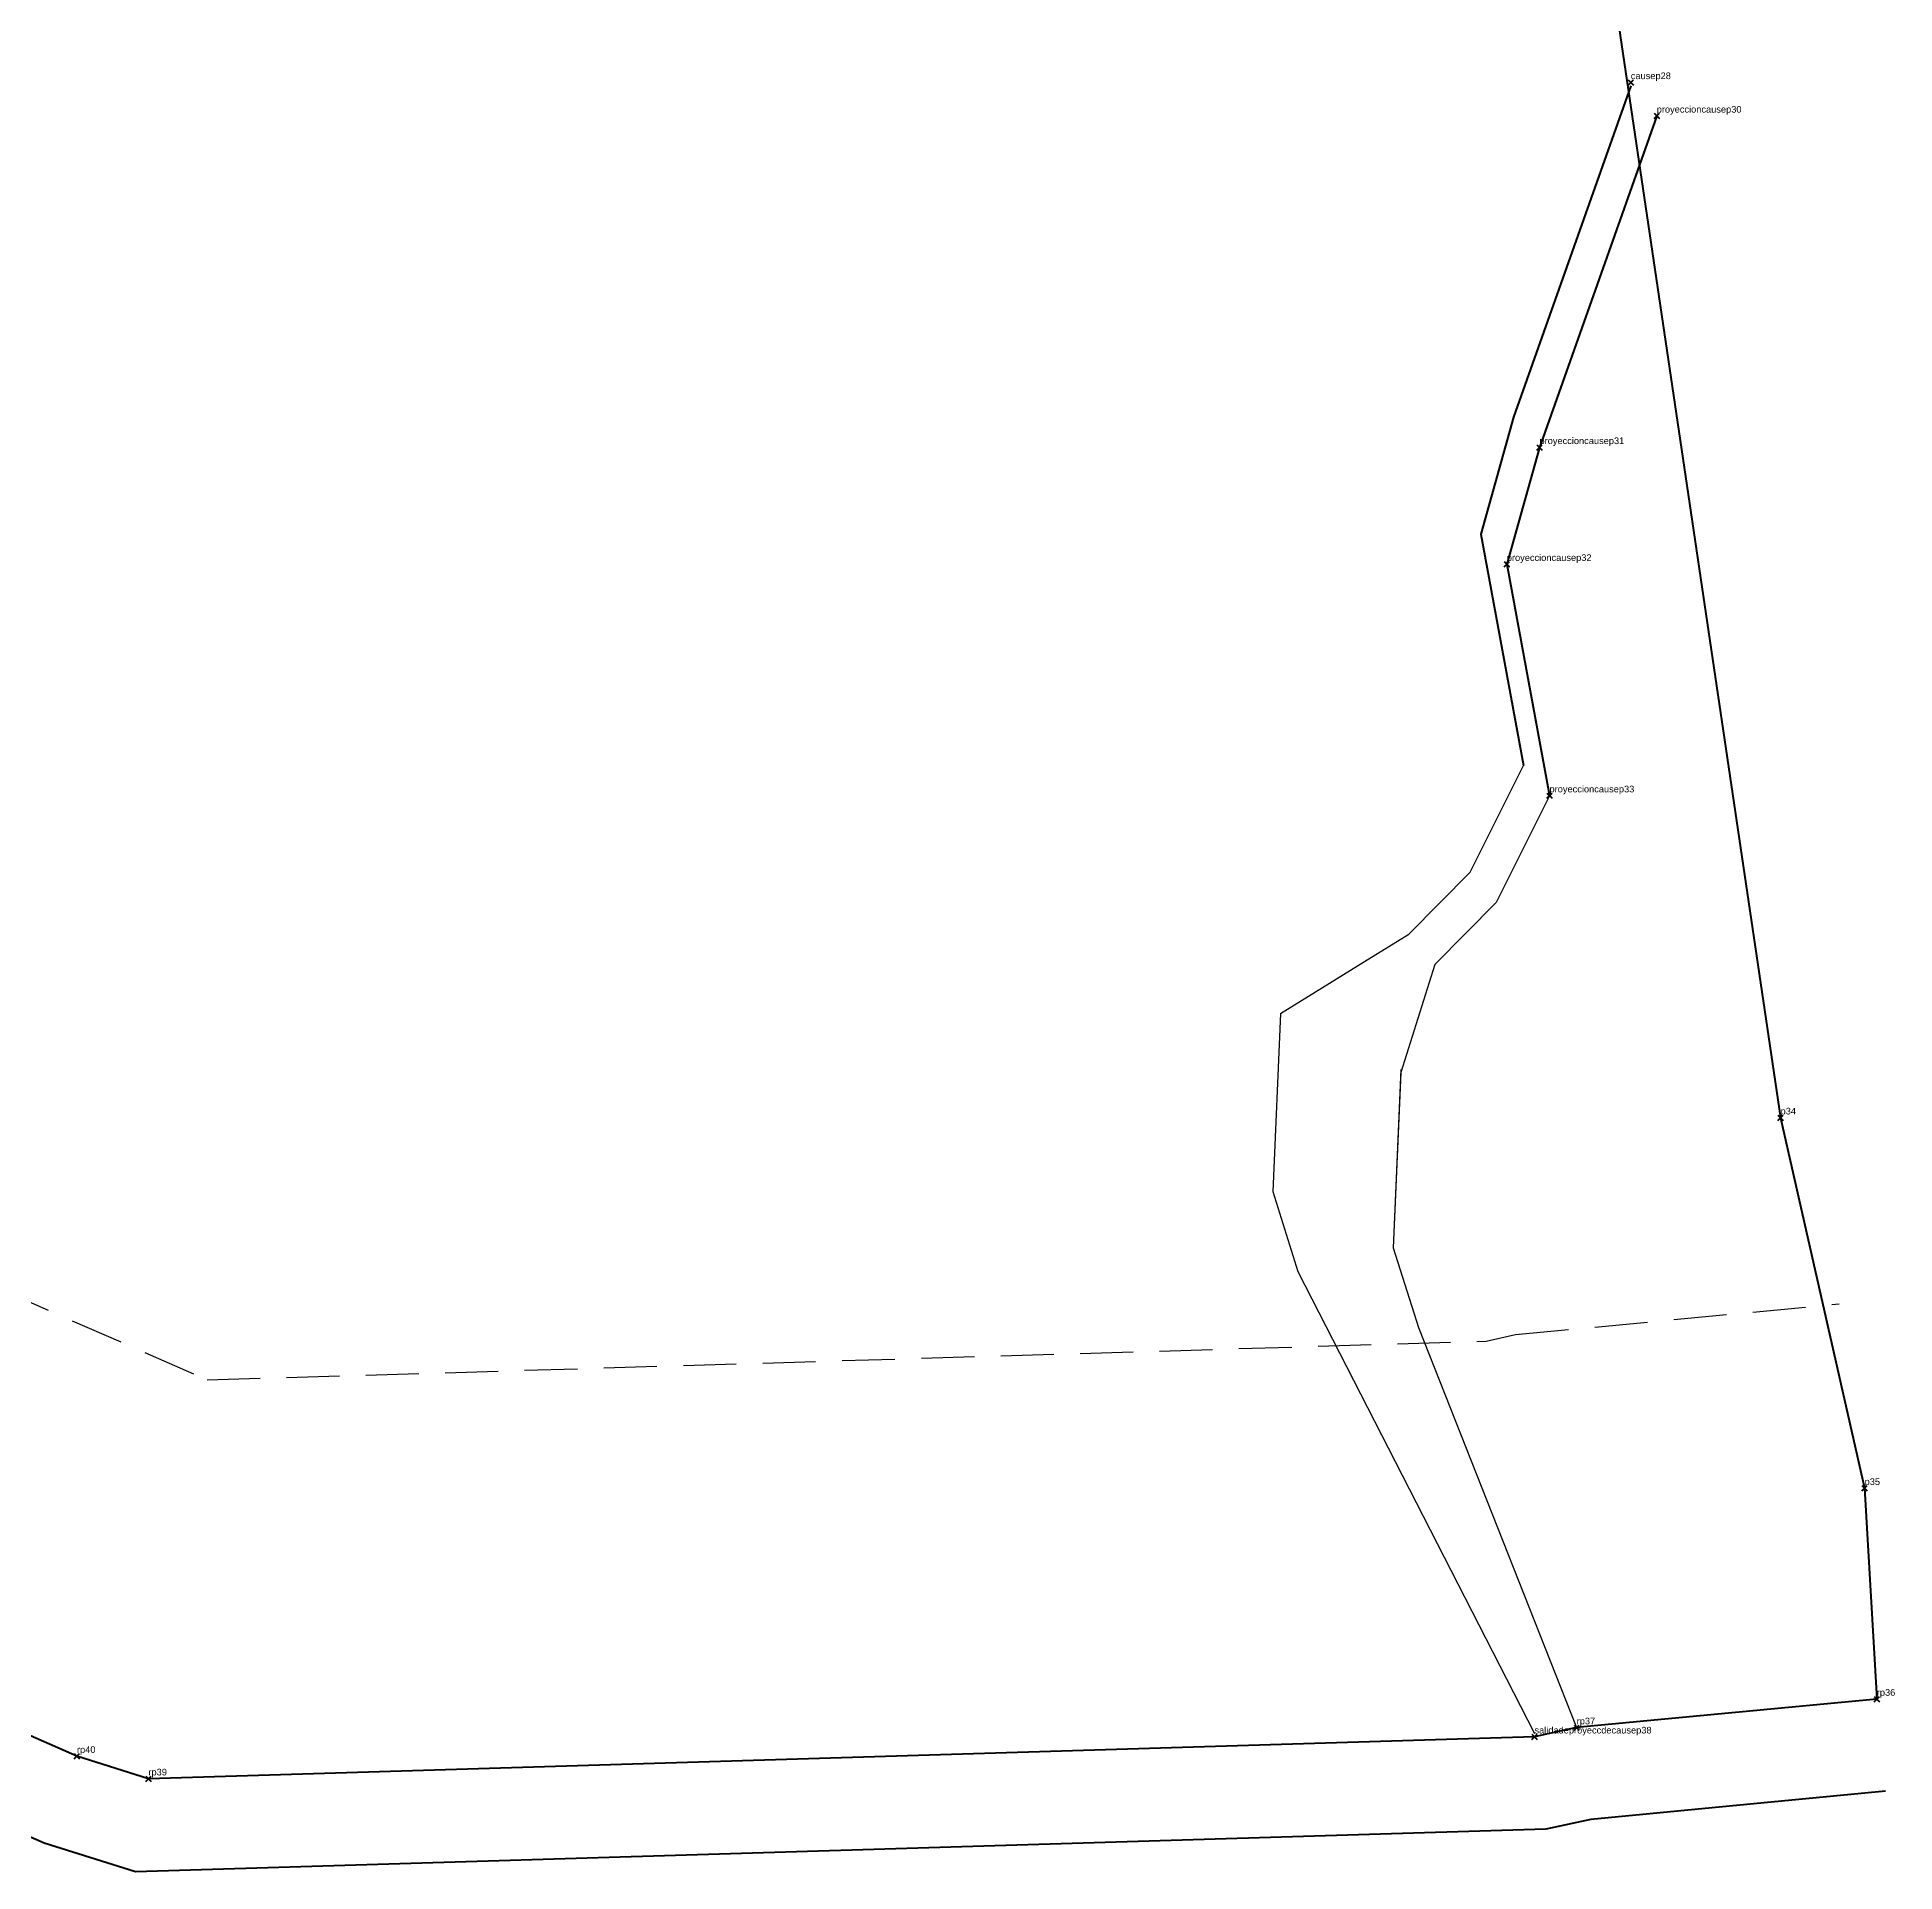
# Model space of a CAD drawing. Header units: millimetres. Extents: x 560037 to 560788, y 1315884 to 1316935.
# Drawn here: x 560583.2 to 560723.6, y 1315888.6 to 1316027.2 of the extents above; entities that cross this region are included whole.
import ezdxf

# ---------------------------------------------------------------- set-up
doc = ezdxf.new("R2010")
doc.units = ezdxf.units.MM
doc.header["$PDMODE"] = 3
doc.header["$PDSIZE"] = 0.2
doc.linetypes.add('OCULTA2', pattern=[0.3, 0.2, -0.1])
doc.layers.get('0').update_dxf_attribs({"color": 1, "linetype": 'CONTINUOUS', "lineweight": 100})
doc.layers.add('CVL_CUADCON_TIT', color=1, linetype='CONTINUOUS')
for name, color, linetype, lineweight in [('Line', 250, 'CONTINUOUS', 100), ('Point', 5, 'CONTINUOUS', 100), ('Point_Name', 1, 'CONTINUOUS', 100)]:
    doc.layers.add(name, color=color, linetype=linetype, lineweight=lineweight)
doc.styles.get("Standard").update_dxf_attribs({"font": 'arial.ttf', "width": 0.65})

msp = doc.modelspace()

# ---------------------------------------------------------------- linework, layer by layer
for points in [[(560699.89, 1316045.45), (560702.42, 1316030.1), (560714.95, 1315945.57)], [(560714.95, 1315945.57), (560721.3, 1315917.57), (560722.22, 1315901.64), (560699.54, 1315899.48), (560696.35, 1315898.79), (560591.61, 1315895.62), (560586.21, 1315897.32), (560549.11, 1315913.6), (560524.91, 1315930.52), (560464.96, 1315953.76), (560444.99, 1315963.62), (560413.48, 1315967.09)], [(560722.88, 1315894.67), (560700.62, 1315892.55), (560697.2, 1315891.81), (560590.63, 1315888.58), (560583.74, 1315890.76), (560545.67, 1315907.47), (560521.6, 1315924.3), (560462.14, 1315947.34), (560442.99, 1315956.79), (560412.38, 1315960.17), (560410.72, 1315960.52), (560395.79, 1315949.02), (560366.97, 1315931.24)]]:
    msp.add_lwpolyline(points)
at = {"layer": 'CVL_CUADCON_TIT'}
for p, q in [((560704.28, 1316017.57), (560702.42, 1316030.1)), ((560694.77, 1315998.51, 152.49), (560702.32, 1316019.85, 152.49)), ((560696.73, 1315996.23), (560704.28, 1316017.57)), ((560692.3, 1315989.68, 152.49), (560694.77, 1315998.51, 152.49)), ((560694.26, 1315987.4), (560696.73, 1315996.23)), ((560695.53, 1315972.19, 152.49), (560692.3, 1315989.68, 152.49)), ((560697.49, 1315969.91), (560694.26, 1315987.4)), ((560549.11, 1315913.6), (560586.21, 1315897.32)), ((560591.61, 1315895.62), (560696.35, 1315898.79)), ((560586.21, 1315897.32), (560591.61, 1315895.62))]:
    msp.add_line(p, q, dxfattribs=at)
at = {"layer": 'CVL_CUADCON_TIT', "color": 0}
msp.add_lwpolyline([(560670.31, 1316248.36), (560679.84, 1316182.18), (560684.7, 1316145.8), (560691.97, 1316104.07), (560699.89, 1316045.45), (560702.42, 1316030.1), (560714.95, 1315945.57), (560721.3, 1315917.57), (560722.22, 1315901.64), (560699.54, 1315899.48), (560696.35, 1315898.79), (560591.61, 1315895.62), (560586.21, 1315897.32), (560549.11, 1315913.6), (560524.91, 1315930.52), (560464.96, 1315953.76), (560444.99, 1315963.62), (560413.48, 1315967.09)], dxfattribs=at)
at = {"layer": 'CVL_CUADCON_TIT', "color": 4, "linetype": 'OCULTA2', "ltscale": 20}
msp.add_lwpolyline([(560323.57, 1315947.72), (560374.77, 1315979.77), (560401.78, 1316000.18), (560418.2, 1315996.75), (560453.53, 1315992.86), (560477.04, 1315981.25), (560539.13, 1315957.18), (560563.88, 1315939.88), (560596.05, 1315925.76), (560692.69, 1315928.69), (560694.93, 1315929.18), (560719.38, 1315931.5)], dxfattribs=at)
at = {"layer": 'CVL_CUADCON_TIT', "color": 7, "true_color": 0xffffff}
for points in [[(560677.15, 1315953.45), (560683.51, 1315957.37), (560686.87, 1315959.44), (560691.5, 1315964.12), (560695.53, 1315972.19)], [(560697.49, 1315969.91), (560693.46, 1315961.84), (560688.83, 1315957.16), (560686.25, 1315948.98), (560685.68, 1315935.75), (560687.59, 1315929.73), (560699.54, 1315899.48)], [(560677.15, 1315953.45), (560676.57, 1315939.99), (560678.48, 1315933.96), (560696.35, 1315899.04)]]:
    msp.add_lwpolyline(points, dxfattribs=at)
at = {"layer": 'CVL_CUADCON_TIT', "color": 4}
msp.add_lwpolyline([(560363.3, 1315937.19), (560391.81, 1315955.04), (560408.99, 1315968.03), (560413.48, 1315967.09), (560444.99, 1315963.62), (560464.96, 1315953.76), (560524.91, 1315930.52), (560549.11, 1315913.6), (560586.21, 1315897.32), (560591.61, 1315895.62), (560696.35, 1315898.79), (560699.54, 1315899.48), (560722.22, 1315901.64)], dxfattribs=at)
at = {"layer": 'CVL_CUADCON_TIT', "color": 7, "true_color": 0xffffff, "elevation": -152.49}
msp.add_lwpolyline([(560686.26, 1315949.21), (560685.68, 1315935.75), (560687.59, 1315929.73), (560699.54, 1315899.48)], dxfattribs=at)
at = {"layer": 'Line'}
for points in [[(560703.63, 1316023.56, 152.49), (560694.77, 1315998.51, 152.49), (560692.3, 1315989.68, 152.49), (560695.53, 1315972.19, 152.49)], [(560705.59, 1316021.28, 0), (560696.73, 1315996.23, 0), (560694.26, 1315987.4, 0), (560697.49, 1315969.91, 0)], [(560714.95, 1315945.57, 0), (560721.3, 1315917.57, 0), (560722.22, 1315901.64, 0), (560699.54, 1315899.48, 0)], [(560586.21, 1315897.32, 0), (560549.11, 1315913.6, 0)], [(560699.54, 1315899.48, 0), (560696.35, 1315898.79, 0)], [(560696.35, 1315898.79, 0), (560591.61, 1315895.62, 0), (560586.21, 1315897.32, 0)]]:
    msp.add_polyline3d(points, dxfattribs=at)
at = {"layer": 'Point'}
for p in [(560703.63, 1316023.81, 152.49), (560705.59, 1316021.28, 153.45), (560696.73, 1315996.23, 148.91), (560694.26, 1315987.4, 149.02), (560697.49, 1315969.91, 149.3), (560714.95, 1315945.57, 158.08), (560721.3, 1315917.57, 158.06), (560722.22, 1315901.64, 155.22), (560699.54, 1315899.48, 147.56), (560696.35, 1315898.79, 146.76), (560586.21, 1315897.32, 153.63), (560591.61, 1315895.62, 153.69)]:
    msp.add_point(p, dxfattribs=at)

# ---------------------------------------------------------------- texts
at = {"layer": 'Point_Name'}
for s, p in [('causep28', (560703.63, 1316024.06)), ('proyeccioncausep30', (560705.59, 1316021.53)), ('proyeccioncausep31', (560696.73, 1315996.48)), ('proyeccioncausep32', (560694.26, 1315987.65)), ('proyeccioncausep33', (560697.49, 1315970.16)), ('p34', (560714.95, 1315945.82)), ('p35', (560721.3, 1315917.82)), ('rp36', (560722.22, 1315901.89)), ('salidadeproyeccdecausep38', (560696.35, 1315899.04)), ('rp37', (560699.54, 1315899.73)), ('rp40', (560586.21, 1315897.57)), ('rp39', (560591.61, 1315895.87))]:
    msp.add_text(s, height=0.5, dxfattribs=at).set_placement(p)

doc.saveas('drawing.dxf')
